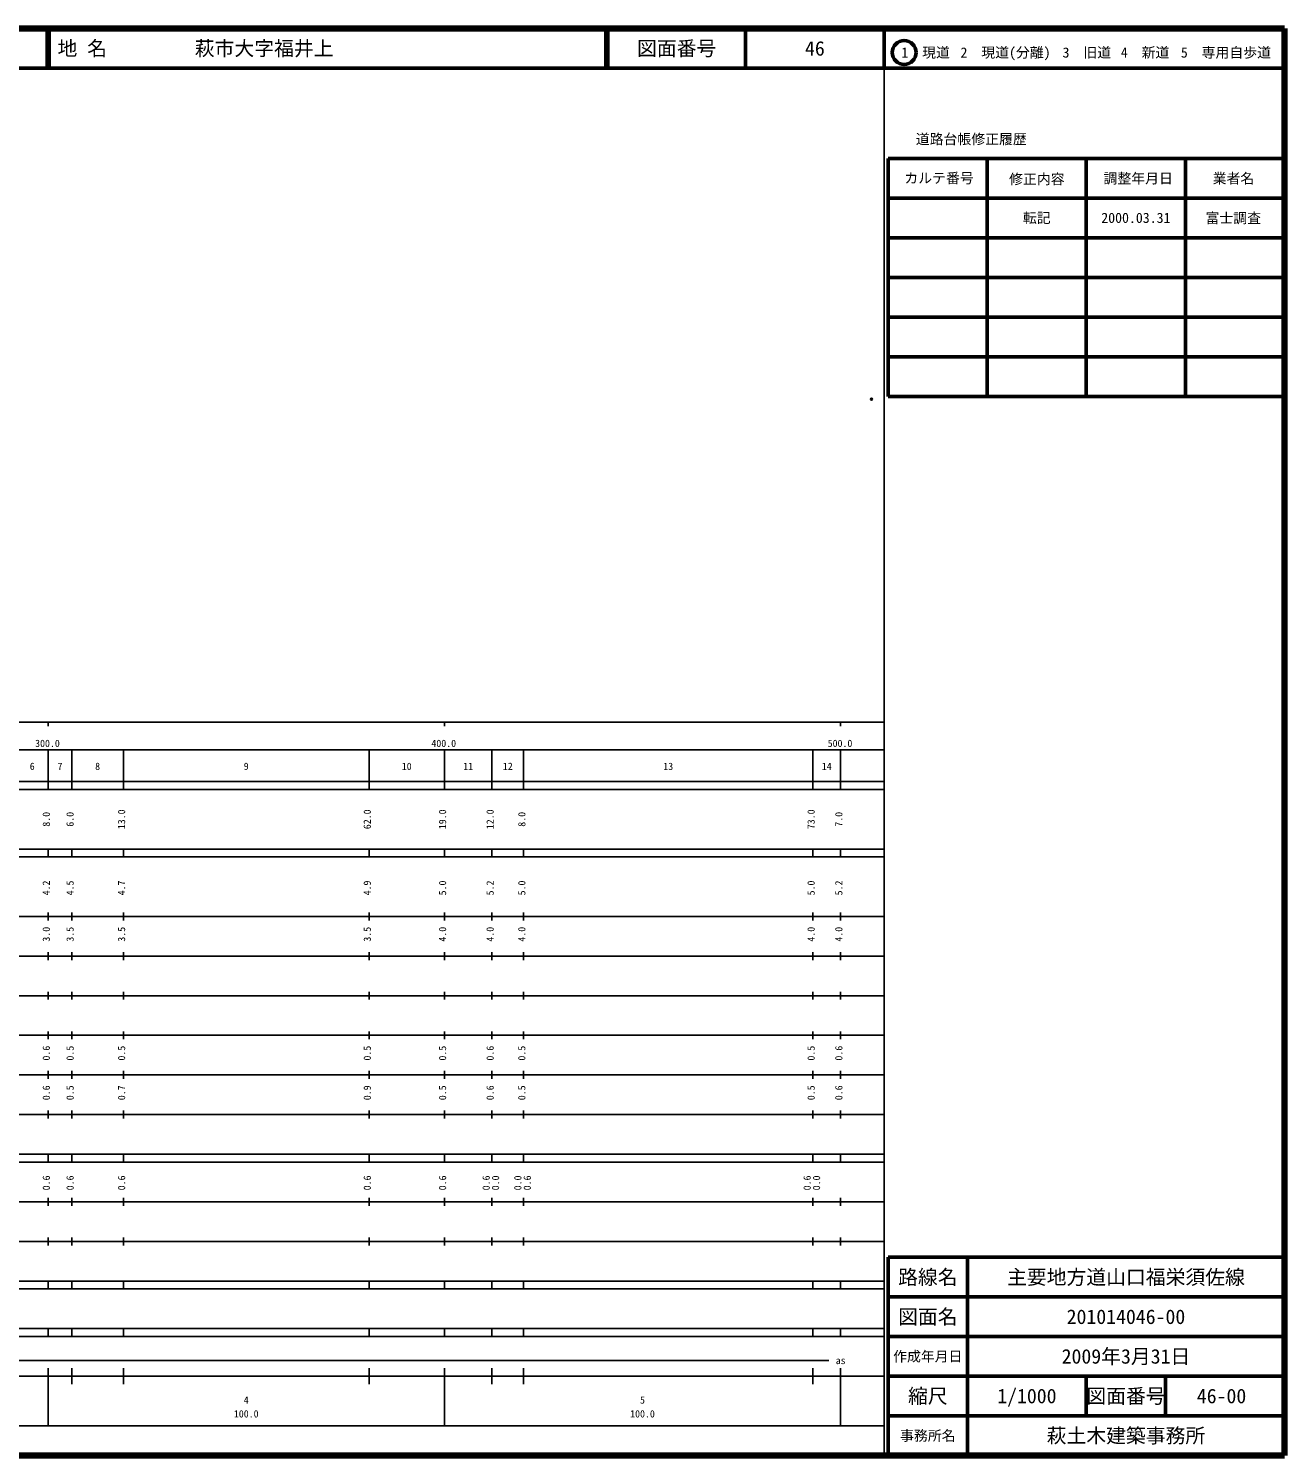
# Model space of a CAD drawing. Units: millimetres on the paper. Extents: x 40 to 680, y 20 to 380.
# Drawn here: x 363.1 to 680, y 20 to 380 of the extents above; entities that cross this region are included whole.
import ezdxf
from ezdxf.enums import TextEntityAlignment as Align

# ---------------------------------------------------------------- set-up
doc = ezdxf.new("R2010")
doc.units = ezdxf.units.MM
doc.header["$PDMODE"] = 32
doc.header["$PDSIZE"] = 0.5
doc.layers.add('M-OTRS', color=6, linetype='Continuous')
doc.layers.add('M-TTL-TXT', color=7, linetype='Continuous')
for name, color, linetype, lineweight in [('M-TTL', 2, 'Continuous', 140), ('M-TTL-BAND', 7, 'Continuous', 25), ('M-TTL-FRAM', 2, 'Continuous', 50), ('M-TTL-LINE', 7, 'Continuous', 50)]:
    doc.layers.add(name, color=color, linetype=linetype, lineweight=lineweight)
doc.styles.add('ＭＳ ゴシック', font='')
doc.styles.get('ＭＳ ゴシック').set_extended_font_data('MS Gothic')

msp = doc.modelspace()

# ---------------------------------------------------------------- linework, layer by layer
at = {"layer": 'M-OTRS'}
msp.add_point((575.78, 286.482), dxfattribs=at)
at = {"layer": 'M-TTL'}
for p, q in [((680, 380), (40, 380)), ((680, 20), (680, 380)), ((40, 20), (680, 20))]:
    msp.add_line(p, q, dxfattribs=at)
at = {"layer": 'M-TTL-BAND'}
for p, q in [((579, 20), (579, 370)), ((40, 205), (579, 205)), ((368, 205), (368, 204)), ((468, 205), (468, 204)), ((568, 205), (568, 204)), ((68, 198), (579, 198)), ((368, 188), (368, 198)), ((374, 188), (374, 198)), ((387, 188), (387, 198)), ((449, 188), (449, 198)), ((468, 188), (468, 198)), ((480, 188), (480, 198)), ((488, 188), (488, 198)), ((561, 188), (561, 198)), ((568, 188), (568, 198)), ((40, 190), (579, 190)), ((40, 188), (579, 188)), ((40, 173), (579, 173)), ((368, 171), (368, 173)), ((374, 171), (374, 173)), ((387, 171), (387, 173)), ((449, 171), (449, 173)), ((468, 171), (468, 173)), ((480, 171), (480, 173)), ((488, 171), (488, 173)), ((561, 171), (561, 173)), ((568, 171), (568, 173)), ((40, 171), (579, 171)), ((40, 156), (579, 156)), ((368, 155), (368, 157)), ((374, 155), (374, 157)), ((387, 155), (387, 157)), ((449, 155), (449, 157)), ((468, 155), (468, 157)), ((480, 155), (480, 157)), ((488, 155), (488, 157)), ((561, 155), (561, 157)), ((568, 155), (568, 157)), ((46, 146), (579, 146)), ((368, 145), (368, 147)), ((374, 145), (374, 147)), ((387, 145), (387, 147)), ((449, 145), (449, 147)), ((468, 145), (468, 147)), ((480, 145), (480, 147)), ((488, 145), (488, 147)), ((561, 145), (561, 147)), ((568, 145), (568, 147)), ((368, 135), (368, 137)), ((374, 135), (374, 137)), ((387, 135), (387, 137)), ((449, 135), (449, 137)), ((468, 135), (468, 137)), ((480, 135), (480, 137)), ((488, 135), (488, 137)), ((561, 135), (561, 137)), ((568, 135), (568, 137)), ((52, 136), (579, 136)), ((46, 126), (579, 126)), ((368, 125), (368, 127)), ((374, 125), (374, 127)), ((387, 125), (387, 127)), ((449, 125), (449, 127)), ((468, 125), (468, 127)), ((480, 125), (480, 127)), ((488, 125), (488, 127)), ((561, 125), (561, 127)), ((568, 125), (568, 127)), ((52, 116), (579, 116)), ((368, 115), (368, 117)), ((374, 115), (374, 117)), ((387, 115), (387, 117)), ((449, 115), (449, 117)), ((468, 115), (468, 117)), ((480, 115), (480, 117)), ((488, 115), (488, 117)), ((561, 115), (561, 117)), ((568, 115), (568, 117)), ((46, 106), (579, 106)), ((368, 105), (368, 107)), ((374, 105), (374, 107)), ((387, 105), (387, 107)), ((449, 105), (449, 107)), ((468, 105), (468, 107)), ((480, 105), (480, 107)), ((488, 105), (488, 107)), ((561, 105), (561, 107)), ((568, 105), (568, 107)), ((40, 96), (579, 96)), ((40, 94), (579, 94)), ((368, 94), (368, 96)), ((374, 94), (374, 96)), ((387, 94), (387, 96)), ((449, 94), (449, 96)), ((468, 94), (468, 96)), ((480, 94), (480, 96)), ((488, 94), (488, 96)), ((561, 94), (561, 96)), ((568, 94), (568, 96)), ((49, 84), (579, 84)), ((368, 83), (368, 85)), ((374, 83), (374, 85)), ((387, 83), (387, 85)), ((449, 83), (449, 85)), ((468, 83), (468, 85)), ((480, 83), (480, 85)), ((488, 83), (488, 85)), ((561, 83), (561, 85)), ((568, 83), (568, 85)), ((40, 74), (579, 74)), ((368, 73), (368, 75)), ((374, 73), (374, 75)), ((387, 73), (387, 75)), ((449, 73), (449, 75)), ((468, 73), (468, 75)), ((480, 73), (480, 75)), ((488, 73), (488, 75)), ((561, 73), (561, 75)), ((568, 73), (568, 75)), ((40, 64), (579, 64)), ((40, 62), (579, 62)), ((368, 62), (368, 64)), ((374, 62), (374, 64)), ((387, 62), (387, 64)), ((449, 62), (449, 64)), ((468, 62), (468, 64)), ((480, 62), (480, 64)), ((488, 62), (488, 64)), ((561, 62), (561, 64)), ((568, 62), (568, 64)), ((40, 52), (579, 52)), ((368, 50), (368, 52)), ((374, 50), (374, 52)), ((387, 50), (387, 52)), ((449, 50), (449, 52)), ((468, 50), (468, 52)), ((480, 50), (480, 52)), ((488, 50), (488, 52)), ((561, 50), (561, 52)), ((568, 50), (568, 52)), ((40, 50), (579, 50)), ((71, 44), (565, 44)), ((40, 40), (579, 40)), ((368, 27.5), (368, 42)), ((374, 38), (374, 42)), ((387, 38), (387, 42)), ((449, 38), (449, 42)), ((468, 27.5), (468, 42)), ((480, 38), (480, 42)), ((488, 38), (488, 42)), ((561, 38), (561, 42)), ((568, 27.5), (568, 42)), ((68, 27.5), (579, 27.5))]:
    msp.add_line(p, q, dxfattribs=at)
at = {"layer": 'M-TTL-FRAM'}
for p, q in [((580, 347.197), (580, 287.197)), ((580, 347.197), (680, 347.197)), ((580, 287.197), (680, 287.197)), ((680, 70), (580, 70)), ((580, 70), (580, 20))]:
    msp.add_line(p, q, dxfattribs=at)
at = {"layer": 'M-TTL-LINE'}
for p, q in [((367.75, 380), (367.75, 370)), ((368.25, 380), (368.25, 370)), ((508.747, 380), (508.747, 370)), ((509.247, 380), (509.247, 370)), ((543.997, 380), (543.997, 370)), ((579, 380), (579, 370)), ((40, 370), (680, 370)), ((605, 347.197), (605, 287.197)), ((630, 347.197), (630, 287.197)), ((655, 347.197), (655, 287.197)), ((580, 337.197), (680, 337.197)), ((580, 327.197), (680, 327.197)), ((580, 317.197), (680, 317.197)), ((580, 307.197), (680, 307.197)), ((580, 297.197), (680, 297.197)), ((600, 70), (600, 20)), ((680, 60), (580, 60)), ((680, 50), (580, 50)), ((680, 40), (580, 40)), ((630, 40), (630, 30)), ((650, 40), (650, 30)), ((680, 30), (580, 30))]:
    msp.add_line(p, q, dxfattribs=at)
msp.add_circle((584.031, 373.958), 3, dxfattribs=at)

# ---------------------------------------------------------------- texts
at = {"layer": 'M-TTL-BAND', "style": 'ＭＳ ゴシック'}
for s, p in [('300.0', (367.844, 198.195)), ('400.0', (467.844, 198.195)), ('500.0', (567.844, 198.195)), ('6', (364, 192.405)), ('7', (371, 192.405)), ('8', (380.5, 192.405)), ('9', (418, 192.405)), ('10', (458.5, 192.405)), ('11', (474, 192.405)), ('12', (484, 192.405)), ('13', (524.5, 192.405)), ('14', (564.5, 192.405)), ('as', (568, 42.5)), ('4', (418, 32.523)), ('5', (518, 32.523)), ('100.0', (418, 29.033)), ('100.0', (518, 29.033))]:
    msp.add_text(s, height=1.833, dxfattribs=at).set_placement(p, align=Align.BOTTOM_CENTER)
for s, p in [('8.0', (369, 180.5)), ('6.0', (375, 180.5)), ('13.0', (388, 180.5)), ('62.0', (450, 180.5)), ('19.0', (469, 180.5)), ('12.0', (481, 180.5)), ('8.0', (489, 180.5)), ('73.0', (562, 180.5)), ('7.0', (569, 180.5)), ('4.2', (369, 163.174)), ('4.5', (375, 163.174)), ('4.7', (388, 163.174)), ('4.9', (450, 163.174)), ('5.0', (469, 163.174)), ('5.2', (481, 163.174)), ('5.0', (489, 163.174)), ('5.0', (562, 163.174)), ('5.2', (569, 163.174)), ('3.0', (369, 151.5)), ('3.5', (375, 151.5)), ('3.5', (388, 151.5)), ('3.5', (450, 151.5)), ('4.0', (469, 151.5)), ('4.0', (481, 151.5)), ('4.0', (489, 151.5)), ('4.0', (562, 151.5)), ('4.0', (569, 151.5)), ('0.6', (369, 121.5)), ('0.5', (375, 121.5)), ('0.5', (388, 121.5)), ('0.5', (450, 121.5)), ('0.5', (469, 121.5)), ('0.6', (481, 121.5)), ('0.5', (489, 121.5)), ('0.5', (562, 121.5)), ('0.6', (569, 121.5)), ('0.6', (369, 111.5)), ('0.5', (375, 111.5)), ('0.7', (388, 111.5)), ('0.9', (450, 111.5)), ('0.5', (469, 111.5)), ('0.6', (481, 111.5)), ('0.5', (489, 111.5)), ('0.5', (562, 111.5)), ('0.6', (569, 111.5)), ('0.6', (369, 88.764)), ('0.6', (375, 88.764)), ('0.6', (388, 88.764)), ('0.6', (450, 88.764)), ('0.6', (469, 88.764)), ('0.6', (480, 88.764)), ('0.0', (482.37, 88.764)), ('0.0', (488, 88.764)), ('0.6', (490.37, 88.764)), ('0.6', (561, 88.764)), ('0.0', (563.37, 88.764))]:
    msp.add_text(s, height=1.833, rotation=90, dxfattribs=at).set_placement(p, align=Align.BOTTOM_CENTER)
at = {"layer": 'M-TTL-TXT', "style": 'ＭＳ ゴシック'}
for s, p in [('地 名', (370.38, 375)), ('萩市大字福井上', (405.024, 375))]:
    msp.add_text(s, height=3.666, dxfattribs=at).set_placement(p, align=Align.MIDDLE_LEFT)
for s, height, p in [('図面番号', 3.666, (526.622, 375)), ('46', 3.666, (561.497, 375)), ('1\u3000現道', 2.566, (589.448, 373.958)), ('2\u3000現道(分離)', 2.566, (609.619, 373.958)), ('3\u3000旧道', 2.566, (630.121, 373.958)), ('4\u3000新道', 2.566, (644.824, 373.958)), ('5\u3000専用自歩道', 2.566, (665.228, 373.958)), ('道路台帳修正履歴', 2.566, (600.968, 352.113)), ('カルテ番号', 2.566, (592.839, 342.277)), ('修正内容', 2.566, (617.509, 342.023)), ('調整年月日', 2.566, (643.089, 342.197)), ('業者名', 2.566, (667.134, 342.197)), ('転記', 2.566, (617.5, 332.245)), ('2000.03.31', 2.566, (642.5, 332.245)), ('富士調査', 2.566, (667.077, 332.189)), ('路線名', 3.666, (590, 65)), ('路線名', 3.666, (590, 65)), ('主要地方道山口福栄須佐線', 3.666, (640, 65)), ('図面名', 3.666, (590, 55)), ('図面名', 3.666, (590, 55)), ('201014046-00', 3.666, (640, 55)), ('2009年3月31日', 3.666, (640, 45)), ('作成年月日', 2.566, (590, 45)), ('作成年月日', 2.566, (590, 45)), ('縮尺', 3.666, (590, 35)), ('縮尺', 3.666, (590, 35)), ('1/1000', 3.666, (615, 35)), ('図面番号', 3.666, (640, 35)), ('図面番号', 3.666, (640, 35)), ('46-00', 3.666, (664.125, 35)), ('事務所名', 2.566, (590, 25)), ('事務所名', 2.566, (590, 25)), ('萩土木建築事務所', 3.666, (640, 25))]:
    msp.add_text(s, height=height, dxfattribs=at).set_placement(p, align=Align.MIDDLE_CENTER)

doc.saveas('drawing.dxf')
